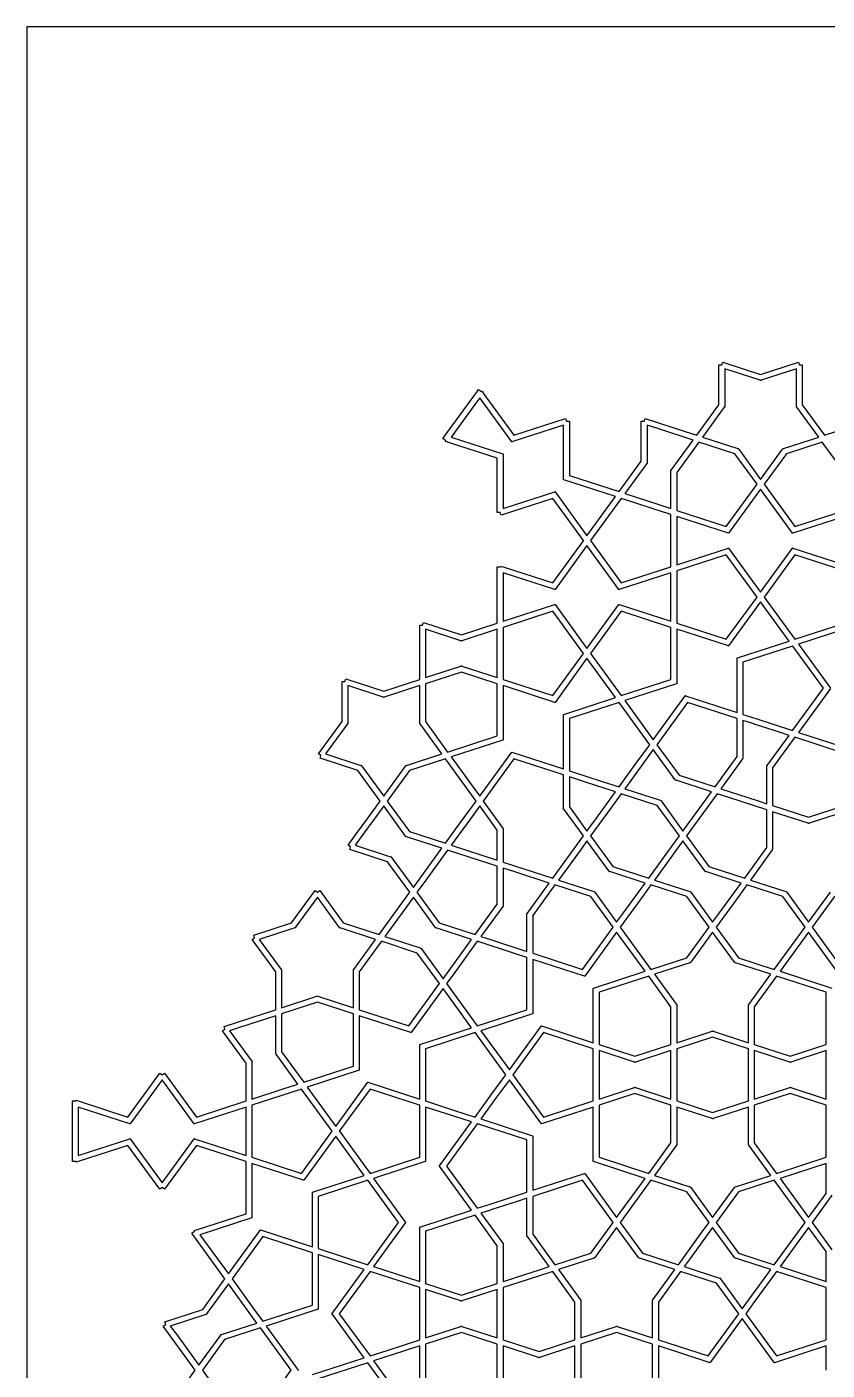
# Model space of a CAD drawing. Header units: millimetres. Extents: x -350 to 350, y -350 to 350.
# Drawn here: x -350 to -141.5, y 0 to 350 of the extents above; entities that cross this region are included whole.
import ezdxf

# ---------------------------------------------------------------- set-up
doc = ezdxf.new("R2010")
doc.units = ezdxf.units.MM
for name, color, linetype, true_color in [('canvas_boundary', 7, 'Continuous', 0x505050), ('strapwork_inner', 7, 'Continuous', 0xff8000), ('strapwork_outer', 7, 'Continuous', 0xff0000)]:
    doc.layers.add(name, color=color, linetype=linetype, true_color=true_color)

msp = doc.modelspace()

# ---------------------------------------------------------------- linework, layer by layer
at = {"layer": 'canvas_boundary'}
msp.add_lwpolyline([(-350, -350), (350, -350), (350, 350), (-350, 350)], close=True, dxfattribs=at)
at = {"layer": 'strapwork_inner', "true_color": 0xff8000}
for points in [[(-158.97, 257.84), (-159, 257.92), (-168.21, 260.92), (-168.21, 251.23), (-168.14, 251.17), (-168.21, 251.07), (-168.21, 250.95), (-168.3, 250.95), (-174, 243.11), (-164.78, 240.11), (-164.71, 240.17), (-164.64, 240.07), (-164.52, 240.03), (-164.55, 239.94), (-158.85, 232.1), (-153.15, 239.94), (-153.18, 240.03), (-153.07, 240.07), (-152.99, 240.17), (-152.92, 240.11), (-143.7, 243.11), (-149.4, 250.95), (-149.49, 250.95), (-149.49, 251.07), (-149.56, 251.17), (-149.49, 251.23), (-149.49, 260.92), (-158.71, 257.92), (-158.73, 257.84), (-158.85, 257.88)], [(-223.7, 241.86), (-232.03, 253.33), (-233.3, 251.58), (-239.45, 243.11), (-225.97, 238.73), (-225.94, 238.73), (-225.94, 238.72), (-225.93, 238.71), (-225.94, 238.68), (-225.94, 224.51), (-212.46, 228.89), (-212.43, 228.91), (-212.43, 228.9), (-212.42, 228.9), (-212.41, 228.87), (-204.08, 217.41), (-196.65, 227.63), (-210.13, 232.01), (-210.17, 232.01), (-210.17, 232.02), (-210.18, 232.02), (-210.17, 232.05), (-210.17, 246.22), (-223.64, 241.84), (-223.67, 241.82), (-223.68, 241.83), (-223.69, 241.83)], [(-188.53, 236.26), (-194.23, 228.41), (-185.85, 225.69), (-182.21, 224.51), (-182.21, 234.2), (-182.29, 234.26), (-182.21, 234.36), (-182.21, 234.48), (-182.12, 234.48), (-176.43, 242.32), (-185.91, 245.4), (-185.91, 245.4), (-188.44, 246.22), (-188.44, 236.53), (-188.37, 236.48), (-188.44, 236.38), (-188.44, 236.26)], [(-165.57, 238.79), (-174.93, 241.83), (-180.71, 233.87), (-180.71, 224.03), (-180.71, 224.02), (-167.78, 219.82), (-159.78, 230.83)], [(-149.93, 219.82), (-136.99, 224.02), (-136.99, 224.03), (-136.99, 233.87), (-142.78, 241.83), (-152.14, 238.79), (-157.92, 230.83)], [(-203.15, 216.13), (-195.15, 205.12), (-182.21, 209.33), (-182.21, 209.34), (-182.21, 222.93), (-185.21, 223.91), (-186.31, 224.26), (-192.16, 226.16), (-195.15, 227.14)], [(-212.46, 203.37), (-225.94, 207.75), (-225.94, 195.12), (-212.46, 199.5), (-212.43, 199.52), (-212.43, 199.51), (-212.42, 199.52), (-212.41, 199.49), (-204.08, 188.02), (-195.75, 199.48), (-195.74, 199.52), (-195.73, 199.51), (-195.72, 199.52), (-195.69, 199.5), (-182.21, 195.12), (-182.21, 207.75), (-195.69, 203.37), (-195.72, 203.35), (-195.73, 203.36), (-195.74, 203.36), (-195.75, 203.39), (-204.08, 214.86), (-212.41, 203.39), (-212.42, 203.36), (-212.43, 203.36), (-212.43, 203.35)], [(-180.71, 208.24), (-180.71, 208.23), (-180.71, 194.63), (-167.78, 190.43), (-159.78, 201.44), (-167.78, 212.44)], [(-136.99, 208.23), (-136.99, 208.24), (-149.93, 212.44), (-157.92, 201.44), (-149.93, 190.43), (-136.99, 194.63)], [(-167.2, 188.67), (-167.21, 188.66), (-167.23, 188.68), (-180.71, 193.06), (-180.71, 178.88), (-180.7, 178.85), (-180.71, 178.85), (-180.71, 178.84), (-180.75, 178.84), (-194.23, 174.46), (-186.8, 164.24), (-178.47, 175.71), (-178.46, 175.74), (-178.45, 175.74), (-178.45, 175.74), (-178.42, 175.73), (-164.94, 171.35), (-164.94, 185.52), (-164.95, 185.55), (-164.94, 185.55), (-164.94, 185.56), (-164.91, 185.56), (-151.43, 189.94), (-158.85, 200.16), (-167.18, 188.69), (-167.19, 188.66)], [(-225.94, 179.94), (-213, 175.74), (-205, 186.74), (-213, 197.75), (-225.94, 193.54), (-225.94, 183.09), (-225.94, 183.09)], [(-195.15, 175.74), (-182.21, 179.94), (-182.21, 193.53), (-182.21, 193.54), (-195.15, 197.75), (-203.15, 186.74), (-195.16, 175.74), (-195.16, 175.74)], [(-236.92, 189.98), (-236.95, 190.06), (-246.17, 193.06), (-246.17, 190.4), (-246.17, 190.4), (-246.17, 180.43), (-236.95, 183.42), (-236.92, 183.51), (-236.8, 183.47), (-236.69, 183.51), (-236.66, 183.42), (-227.44, 180.43), (-227.44, 190.4), (-227.44, 190.4), (-227.44, 193.06), (-236.66, 190.06), (-236.69, 189.98), (-236.8, 190.02)], [(-160.1, 169.77), (-150.5, 166.65), (-142.5, 177.66), (-150.49, 188.66), (-150.5, 188.67), (-163.44, 184.46), (-163.44, 170.86)], [(-212.46, 173.98), (-225.94, 178.36), (-225.94, 164.19), (-225.93, 164.16), (-225.94, 164.16), (-225.94, 164.15), (-225.97, 164.15), (-239.45, 159.77), (-233.75, 151.92), (-232.03, 149.55), (-223.7, 161.01), (-223.69, 161.04), (-223.68, 161.04), (-223.67, 161.05), (-223.64, 161.03), (-210.17, 156.65), (-210.17, 170.82), (-210.18, 170.86), (-210.17, 170.86), (-210.17, 170.87), (-210.13, 170.87), (-196.65, 175.25), (-204.08, 185.47), (-212.41, 174), (-212.42, 173.97), (-212.43, 173.97), (-212.43, 173.96)], [(-227.44, 165.25), (-227.44, 178.85), (-236.8, 181.89), (-246.17, 178.85), (-246.17, 169.01), (-240.38, 161.04)], [(-266.39, 178.36), (-266.39, 168.67), (-266.32, 168.62), (-266.39, 168.52), (-266.39, 168.4), (-266.48, 168.4), (-272.18, 160.55), (-262.96, 157.56), (-262.89, 157.61), (-262.81, 157.51), (-262.7, 157.47), (-262.72, 157.39), (-257.03, 149.55), (-251.33, 157.39), (-251.36, 157.47), (-251.24, 157.51), (-251.17, 157.61), (-251.1, 157.56), (-241.88, 160.55), (-247.58, 168.4), (-247.67, 168.4), (-247.67, 168.52), (-247.74, 168.62), (-247.67, 168.67), (-247.67, 178.36), (-256.88, 175.37), (-256.91, 175.28), (-257.03, 175.32), (-257.14, 175.28), (-257.17, 175.37)], [(-208.67, 169.77), (-208.67, 156.16), (-200.15, 153.4), (-195.73, 151.96), (-191.51, 157.77), (-187.73, 162.97), (-195.72, 173.96), (-195.72, 173.96), (-195.73, 173.97)], [(-164.94, 159.92), (-164.94, 169.77), (-177.88, 173.97), (-185.88, 162.97), (-180.09, 155), (-170.73, 151.96)], [(-160.91, 168.46), (-160.91, 168.46), (-163.44, 169.28), (-163.44, 159.59), (-163.37, 159.54), (-163.44, 159.44), (-163.44, 159.31), (-163.53, 159.31), (-169.23, 151.47), (-159.75, 148.39), (-159.75, 148.39), (-157.21, 147.57), (-157.21, 157.26), (-157.29, 157.31), (-157.21, 157.41), (-157.21, 157.54), (-157.12, 157.54), (-151.43, 165.38), (-153.96, 166.2), (-153.96, 166.2), (-160.56, 168.34)], [(-149.93, 164.89), (-155.71, 156.93), (-155.71, 147.08), (-146.35, 144.04), (-136.99, 147.08), (-136.99, 160.69)], [(-185.01, 148.48), (-184.94, 148.53), (-184.86, 148.43), (-184.75, 148.39), (-184.77, 148.31), (-179.08, 140.47), (-173.22, 148.53), (-173.22, 148.53), (-171.65, 150.68), (-180.87, 153.68), (-180.94, 153.63), (-181.02, 153.73), (-181.13, 153.76), (-181.11, 153.85), (-186.8, 161.69), (-188.37, 159.54), (-189.49, 158), (-192.66, 153.63), (-194.23, 151.47)], [(-232.95, 148.27), (-240.95, 159.28), (-250.31, 156.24), (-256.1, 148.27), (-250.31, 140.31), (-240.95, 137.27), (-238.22, 141.03)], [(-225.94, 141.34), (-225.94, 141.17), (-225.84, 141.03), (-225.94, 140.95), (-225.94, 132.39), (-222.94, 131.41), (-213, 128.18), (-211.15, 130.73), (-205, 139.19), (-210.04, 146.12), (-210.17, 146.12), (-210.17, 146.29), (-210.27, 146.43), (-210.17, 146.51), (-210.17, 155.07), (-223.1, 159.28), (-231.1, 148.27), (-231.09, 148.26), (-226.07, 141.34)], [(-208.67, 146.78), (-204.08, 140.47), (-201.63, 143.83), (-196.65, 150.68), (-204.71, 153.3), (-208.67, 154.59)], [(-188, 128.18), (-181.86, 136.64), (-180, 139.19), (-185.79, 147.15), (-195.15, 150.2), (-197.89, 146.43), (-203.15, 139.19), (-197.36, 131.23)], [(-170.15, 150.2), (-176.3, 141.74), (-176.3, 141.74), (-178.15, 139.19), (-172.36, 131.23), (-163, 128.18), (-157.21, 136.15), (-157.21, 145.99), (-167.16, 149.22), (-167.16, 149.22)], [(-257.03, 147), (-258.59, 144.84), (-258.8, 144.55), (-262.89, 138.93), (-264.45, 136.78), (-255.23, 133.78), (-255.16, 133.84), (-255.09, 133.74), (-254.97, 133.7), (-255, 133.61), (-249.3, 125.77), (-243.44, 133.84), (-243.44, 133.84), (-241.88, 135.99), (-251.1, 138.98), (-251.17, 138.93), (-251.24, 139.03), (-251.36, 139.07), (-251.33, 139.15)], [(-235.49, 135.49), (-227.44, 132.87), (-227.44, 140.68), (-232.03, 147), (-234.47, 143.63), (-239.45, 136.78)], [(-198.15, 129.9), (-198.22, 129.85), (-198.29, 129.95), (-198.41, 129.99), (-198.38, 130.07), (-204.08, 137.91), (-205.64, 135.76), (-211.5, 127.7), (-202.28, 124.7), (-202.21, 124.75), (-202.14, 124.65), (-202.02, 124.62), (-202.05, 124.53), (-196.35, 116.69), (-194.79, 118.84), (-194.79, 118.84), (-188.93, 126.91)], [(-177.02, 124.62), (-177.05, 124.53), (-171.35, 116.69), (-169.79, 118.84), (-169.79, 118.84), (-163.93, 126.91), (-173.15, 129.9), (-173.22, 129.85), (-173.29, 129.95), (-173.41, 129.99), (-173.38, 130.07), (-179.08, 137.91), (-184.94, 129.85), (-186.5, 127.7), (-177.28, 124.7), (-177.21, 124.75), (-177.14, 124.65)], [(-242.59, 116.53), (-233.23, 113.49), (-227.44, 121.45), (-227.44, 131.3), (-231.86, 132.73), (-240.38, 135.5), (-246.52, 127.04), (-246.52, 127.04), (-248.38, 124.5)], [(-225.94, 120.97), (-225.94, 120.84), (-226.03, 120.84), (-231.73, 113), (-229.19, 112.18), (-229.19, 112.18), (-219.71, 109.1), (-219.71, 118.79), (-219.79, 118.84), (-219.71, 118.94), (-219.71, 119.07), (-219.62, 119.07), (-213.93, 126.91), (-223.41, 129.99), (-225.94, 130.81), (-225.94, 121.12), (-225.87, 121.07)], [(-218.21, 108.61), (-205.28, 104.41), (-197.28, 115.41), (-197.28, 115.42), (-197.28, 115.42), (-203.07, 123.38), (-212.43, 126.42), (-218.21, 118.46)], [(-178.07, 107.45), (-172.28, 115.41), (-178.07, 123.38), (-187.43, 126.42), (-189.28, 123.87), (-189.28, 123.87), (-195.42, 115.41), (-187.43, 104.41)], [(-170.42, 115.41), (-164.64, 107.45), (-155.28, 104.41), (-147.28, 115.41), (-153.07, 123.38), (-162.43, 126.42), (-164.28, 123.87)], [(-145.42, 115.41), (-137.43, 104.41), (-124.49, 108.61), (-124.49, 118.45), (-130.28, 126.42), (-139.64, 123.38)], [(-274.19, 97.48), (-274.16, 97.4), (-264.94, 94.4), (-264.94, 104.1), (-265.01, 104.15), (-264.94, 104.25), (-264.94, 104.37), (-264.85, 104.37), (-259.15, 112.21), (-268.37, 115.21), (-268.44, 115.16), (-268.52, 115.25), (-268.63, 115.29), (-268.61, 115.38), (-274.3, 123.22), (-280, 115.38), (-279.97, 115.29), (-280.09, 115.25), (-280.16, 115.16), (-280.23, 115.21), (-289.45, 112.21), (-283.75, 104.37), (-283.67, 104.37), (-283.67, 104.25), (-283.59, 104.15), (-283.67, 104.1), (-283.67, 94.4), (-274.45, 97.4), (-274.42, 97.48), (-274.3, 97.45)], [(-247.25, 109.92), (-247.27, 109.84), (-241.58, 101.99), (-235.72, 110.06), (-235.72, 110.06), (-234.15, 112.21), (-243.37, 115.21), (-243.44, 115.16), (-243.52, 115.25), (-243.63, 115.29), (-243.61, 115.38), (-249.3, 123.22), (-250.87, 121.07), (-256.73, 113), (-247.51, 110.01), (-247.44, 110.06), (-247.36, 109.96)], [(-218.25, 92.82), (-231.73, 88.44), (-224.3, 78.22), (-215.97, 89.68), (-215.96, 89.72), (-215.95, 89.71), (-215.95, 89.72), (-215.92, 89.7), (-202.44, 85.32), (-202.44, 99.5), (-202.45, 99.53), (-202.44, 99.53), (-202.44, 99.54), (-202.41, 99.54), (-188.93, 103.92), (-196.35, 114.14), (-204.68, 102.67), (-204.69, 102.64), (-204.7, 102.64), (-204.71, 102.64), (-204.73, 102.65), (-218.21, 107.03), (-218.21, 92.86), (-218.2, 92.83), (-218.21, 92.83), (-218.21, 92.82)], [(-180.71, 95.01), (-180.71, 85.32), (-171.5, 88.32), (-171.47, 88.4), (-171.35, 88.36), (-171.23, 88.4), (-171.21, 88.32), (-161.99, 85.32), (-161.99, 95.01), (-162.06, 95.07), (-161.99, 95.17), (-161.99, 95.29), (-161.9, 95.29), (-156.2, 103.13), (-165.42, 106.13), (-165.49, 106.07), (-165.57, 106.17), (-165.68, 106.21), (-165.65, 106.3), (-171.35, 114.14), (-177.05, 106.3), (-177.02, 106.21), (-177.14, 106.17), (-177.21, 106.07), (-177.28, 106.13), (-186.5, 103.13), (-180.8, 95.29), (-180.71, 95.29), (-180.71, 95.17), (-180.64, 95.07)], [(-242.51, 100.73), (-248.29, 108.68), (-257.65, 111.73), (-263.44, 103.76), (-263.44, 93.92), (-250.5, 89.71), (-242.5, 100.72)], [(-238.8, 103.27), (-238.8, 103.27), (-240.65, 100.72), (-232.66, 89.72), (-232.66, 89.72), (-232.65, 89.71), (-219.71, 93.92), (-219.71, 107.52), (-222.71, 108.49), (-222.71, 108.49), (-232.65, 111.73)], [(-182.21, 84.83), (-182.21, 94.68), (-188, 102.64), (-200.94, 98.44), (-200.94, 84.83), (-191.58, 81.79)], [(-151.13, 81.79), (-141.76, 84.83), (-141.76, 98.44), (-154.7, 102.64), (-154.71, 102.64), (-154.71, 102.64), (-160.49, 94.68), (-160.49, 84.83)], [(-263.44, 92.34), (-263.44, 78.17), (-263.43, 78.14), (-263.44, 78.13), (-263.44, 78.12), (-263.47, 78.12), (-276.95, 73.74), (-269.53, 63.52), (-261.2, 74.99), (-261.19, 75.02), (-261.18, 75.02), (-261.17, 75.03), (-261.14, 75.01), (-247.67, 70.63), (-247.67, 84.8), (-247.68, 84.83), (-247.67, 84.83), (-247.67, 84.85), (-247.63, 84.85), (-234.15, 89.22), (-241.58, 99.44), (-249.91, 87.98), (-249.92, 87.95), (-249.93, 87.95), (-249.93, 87.94), (-249.96, 87.96)], [(-283.67, 82.98), (-277.88, 75.03), (-277.88, 75.02), (-264.94, 79.22), (-264.94, 92.83), (-274.3, 95.87), (-283.67, 92.83)], [(-279.38, 74.53), (-285.08, 82.37), (-285.17, 82.37), (-285.17, 82.49), (-285.24, 82.59), (-285.17, 82.65), (-285.17, 92.34), (-294.64, 89.26), (-294.64, 89.26), (-297.18, 88.44), (-291.48, 80.6), (-291.39, 80.6), (-291.39, 80.47), (-291.32, 80.37), (-291.39, 80.32), (-291.39, 70.63), (-283.22, 73.28)], [(-228.83, 71.98), (-225.23, 76.94), (-233.23, 87.95), (-246.17, 83.74), (-246.17, 70.14), (-238.6, 67.68), (-233.23, 65.94)], [(-215.38, 65.94), (-202.44, 70.14), (-202.44, 80.6), (-202.44, 83.74), (-215.38, 87.95), (-223.37, 76.95), (-223.38, 76.94), (-223.37, 76.93)], [(-180.71, 80.6), (-180.71, 73.29), (-180.71, 70.14), (-171.35, 67.1), (-161.99, 70.14), (-161.99, 73.29), (-161.99, 80.6), (-161.99, 83.74), (-171.35, 86.79), (-180.71, 83.74)], [(-191.72, 80.26), (-200.94, 83.26), (-200.94, 73.29), (-200.94, 73.29), (-200.94, 70.63), (-191.72, 73.62), (-191.69, 73.71), (-191.58, 73.67), (-191.46, 73.71), (-191.43, 73.62), (-182.21, 70.63), (-182.21, 73.29), (-182.21, 80.6), (-182.21, 83.26), (-191.43, 80.26), (-191.46, 80.18), (-191.58, 80.22), (-191.69, 80.18)], [(-160.49, 70.63), (-151.27, 73.62), (-151.24, 73.71), (-151.13, 73.67), (-151.01, 73.71), (-150.98, 73.62), (-141.76, 70.63), (-141.76, 73.29), (-141.76, 80.6), (-141.76, 83.26), (-150.98, 80.26), (-151.01, 80.18), (-151.13, 80.22), (-151.24, 80.18), (-151.27, 80.26), (-160.49, 83.26), (-160.49, 80.6), (-160.49, 73.29)], [(-323.1, 60.32), (-323.09, 60.33), (-323.08, 60.3), (-314.75, 48.83), (-306.42, 60.3), (-306.41, 60.33), (-306.4, 60.32), (-306.4, 60.33), (-306.37, 60.31), (-292.89, 55.93), (-292.89, 68.56), (-306.37, 64.18), (-306.4, 64.16), (-306.4, 64.17), (-306.41, 64.17), (-306.42, 64.2), (-314.75, 75.67), (-323.08, 64.2), (-323.09, 64.17), (-323.1, 64.17), (-323.11, 64.16), (-323.14, 64.18), (-336.62, 68.56), (-336.62, 55.93), (-323.14, 60.31), (-323.11, 60.33)], [(-215.97, 64.2), (-224.3, 75.67), (-227.62, 71.1), (-231.73, 65.45), (-218.25, 61.07), (-218.21, 61.07), (-218.21, 61.06), (-218.2, 61.05), (-218.21, 61.02), (-218.21, 46.85), (-204.73, 51.23), (-204.71, 51.25), (-204.7, 51.24), (-204.69, 51.24), (-204.68, 51.22), (-196.35, 39.75), (-188.93, 49.97), (-202.41, 54.35), (-202.44, 54.35), (-202.44, 54.36), (-202.45, 54.36), (-202.44, 54.39), (-202.44, 68.56), (-215.92, 64.18), (-215.95, 64.16), (-215.95, 64.17), (-215.96, 64.17)], [(-278.45, 51.24), (-270.45, 62.25), (-278.45, 73.25), (-281.45, 72.28), (-281.45, 72.28), (-291.39, 69.05), (-291.39, 55.45)], [(-260.6, 51.24), (-247.67, 55.45), (-247.67, 69.05), (-247.68, 69.05), (-247.68, 69.05), (-260.6, 73.25), (-268.6, 62.25), (-268.59, 62.24), (-268.59, 62.24)], [(-182.21, 59.21), (-182.21, 69.05), (-191.58, 72.09), (-200.94, 69.05), (-200.94, 55.45), (-188, 51.24)], [(-141.76, 55.45), (-141.76, 69.05), (-151.13, 72.09), (-160.49, 69.05), (-160.49, 59.21), (-154.7, 51.24)], [(-251.35, 38.44), (-259.68, 26.98), (-247.67, 23.08), (-247.67, 37.25), (-247.68, 37.28), (-247.67, 37.28), (-247.67, 37.29), (-247.63, 37.29), (-234.15, 41.67), (-242.48, 53.14), (-242.51, 53.16), (-242.5, 53.17), (-242.51, 53.17), (-242.48, 53.19), (-234.15, 64.66), (-238.75, 66.15), (-246.17, 68.56), (-246.17, 54.39), (-246.16, 54.36), (-246.17, 54.36), (-246.17, 54.35), (-246.2, 54.35), (-259.68, 49.97), (-251.35, 38.5), (-251.32, 38.48), (-251.33, 38.47), (-251.32, 38.46)], [(-177.28, 47.76), (-177.21, 47.81), (-177.14, 47.71), (-177.02, 47.67), (-177.05, 47.59), (-171.35, 39.75), (-165.65, 47.59), (-165.68, 47.67), (-165.57, 47.71), (-165.49, 47.81), (-165.42, 47.76), (-156.2, 50.75), (-161.9, 58.6), (-161.99, 58.6), (-161.99, 58.72), (-162.06, 58.82), (-161.99, 58.87), (-161.99, 68.56), (-171.21, 65.57), (-171.23, 65.48), (-171.35, 65.52), (-171.47, 65.48), (-171.5, 65.57), (-180.71, 68.56), (-180.71, 58.87), (-180.64, 58.82), (-180.71, 58.72), (-180.71, 58.6), (-180.8, 58.6), (-186.5, 50.75)], [(-232.65, 42.16), (-229.31, 43.25), (-219.71, 46.36), (-219.71, 59.97), (-232.64, 64.17), (-232.65, 64.17), (-240.65, 53.17)], [(-291.39, 39.66), (-291.39, 39.65), (-291.42, 39.65), (-304.9, 35.27), (-297.48, 25.05), (-289.15, 36.52), (-289.14, 36.55), (-289.13, 36.55), (-289.12, 36.56), (-289.1, 36.54), (-275.62, 32.16), (-275.62, 46.33), (-275.63, 46.36), (-275.62, 46.36), (-275.62, 46.37), (-275.58, 46.37), (-262.1, 50.75), (-269.53, 60.97), (-277.86, 49.51), (-277.87, 49.47), (-277.88, 49.48), (-277.88, 49.47), (-277.91, 49.49), (-291.39, 53.87), (-291.39, 39.69), (-291.38, 39.66)], [(-141.76, 53.87), (-153.78, 49.97), (-146.35, 39.75), (-141.76, 46.06)], [(-261.19, 27.47), (-261.19, 27.47), (-261.18, 27.47), (-253.18, 38.47), (-261.17, 49.47), (-261.17, 49.47), (-261.18, 49.48), (-274.12, 45.27), (-274.12, 31.67)], [(-197.28, 38.47), (-205.28, 49.48), (-218.21, 45.27), (-218.21, 35.43), (-212.43, 27.47), (-203.07, 30.51)], [(-174.13, 35.92), (-172.28, 38.47), (-178.07, 46.44), (-187.43, 49.48), (-195.42, 38.47), (-189.64, 30.51), (-180.28, 27.47), (-174.13, 35.92)], [(-164.64, 30.51), (-155.28, 27.46), (-147.28, 38.47), (-155.28, 49.48), (-164.64, 46.44), (-170.42, 38.47)], [(-219.71, 35.09), (-219.71, 44.79), (-222.25, 43.96), (-222.25, 43.96), (-228.85, 41.82), (-229.19, 41.71), (-229.19, 41.71), (-231.73, 40.88), (-226.03, 33.04), (-225.94, 33.04), (-225.94, 32.92), (-225.87, 32.82), (-225.94, 32.77), (-225.94, 23.08), (-223.41, 23.9), (-222.44, 24.21), (-216.46, 26.16), (-216.46, 26.16), (-213.93, 26.98), (-219.62, 34.82), (-219.71, 34.82), (-219.71, 34.94), (-219.79, 35.04)], [(-227.44, 22.59), (-227.44, 32.43), (-233.23, 40.4), (-246.17, 36.19), (-246.17, 22.59), (-236.8, 19.55)], [(-190.65, 29.35), (-196.35, 37.2), (-202.05, 29.35), (-202.02, 29.27), (-202.14, 29.23), (-202.21, 29.13), (-202.28, 29.18), (-211.5, 26.19), (-205.8, 18.35), (-205.71, 18.35), (-205.71, 18.22), (-205.64, 18.13), (-205.71, 18.07), (-205.71, 8.38), (-196.5, 11.38), (-196.47, 11.46), (-196.35, 11.42), (-196.23, 11.46), (-196.21, 11.38), (-186.99, 8.38), (-186.99, 18.07), (-187.06, 18.13), (-186.99, 18.22), (-186.99, 18.35), (-186.9, 18.35), (-181.2, 26.19), (-190.42, 29.18), (-190.49, 29.13), (-190.57, 29.23), (-190.68, 29.27)], [(-165.42, 29.18), (-165.49, 29.13), (-165.57, 29.23), (-165.68, 29.27), (-165.65, 29.35), (-171.35, 37.2), (-177.21, 29.13), (-177.21, 29.13), (-178.78, 26.98), (-169.56, 23.98), (-169.49, 24.04), (-169.41, 23.94), (-169.3, 23.9), (-169.32, 23.81), (-163.63, 15.97), (-157.77, 24.04), (-157.77, 24.04), (-156.2, 26.19)], [(-146.35, 37.2), (-153.78, 26.98), (-141.76, 23.07), (-141.76, 30.88)], [(-290.41, 15.32), (-288.56, 12.77), (-275.62, 16.97), (-275.62, 30.58), (-288.56, 34.78), (-296.55, 23.78), (-290.41, 15.32)], [(-256.18, 5.13), (-256.18, 5.13), (-247.67, 7.89), (-247.67, 11.04), (-247.67, 18.35), (-247.67, 21.5), (-260.59, 25.7), (-260.59, 25.7), (-260.6, 25.7), (-268.6, 14.7), (-260.6, 3.69)], [(-225.94, 7.89), (-216.58, 4.85), (-207.21, 7.89), (-207.21, 17.74), (-213, 25.7), (-219.7, 23.53), (-225.94, 21.5), (-225.94, 18.35), (-225.94, 11.04)], [(-170.34, 22.66), (-179.7, 25.7), (-185.49, 17.74), (-185.49, 7.9), (-185.49, 7.89), (-172.55, 3.69), (-164.55, 14.7)], [(-162.7, 14.7), (-154.7, 3.69), (-141.76, 7.89), (-141.76, 21.5), (-154.7, 25.7), (-160.85, 17.24), (-160.85, 17.24)], [(-299.42, 9.24), (-299.35, 9.34), (-299.27, 9.29), (-290.06, 12.28), (-295.91, 20.35), (-295.91, 20.35), (-297.48, 22.5), (-303.18, 14.66), (-303.15, 14.57), (-303.27, 14.54), (-303.34, 14.44), (-303.41, 14.49), (-312.63, 11.49), (-311.06, 9.34), (-311.06, 9.34), (-305.2, 1.28), (-299.51, 9.12), (-299.54, 9.2)], [(-227.44, 18.35), (-227.44, 21.01), (-236.66, 18.02), (-236.69, 17.93), (-236.8, 17.97), (-236.92, 17.93), (-236.95, 18.02), (-246.17, 21.01), (-246.17, 18.35), (-246.17, 11.04), (-246.17, 8.38), (-236.95, 11.38), (-236.92, 11.46), (-236.8, 11.42), (-236.69, 11.46), (-236.66, 11.38), (-227.44, 8.38), (-227.44, 11.04)], [(-298.49, 7.97), (-304.28, 0), (-298.49, -7.96), (-289.13, -11.01), (-281.13, 0), (-289.13, 11.01)], [(-236.8, 9.85), (-246.17, 6.8), (-246.17, 2.15), (-246.17, -2.15), (-246.17, -6.8), (-236.8, -9.84), (-227.44, -6.8), (-227.44, -3.65), (-227.44, 3.65), (-227.44, 6.8)], [(-196.35, 9.85), (-205.71, 6.8), (-205.71, 3.65), (-205.71, 3.65), (-205.71, -6.8), (-196.35, -9.84), (-186.99, -6.8), (-186.99, 6.8)], [(-247.67, -2.15), (-247.67, 2.15), (-247.67, 6.32), (-251.62, 5.03), (-251.62, 5.03), (-259.68, 2.41), (-255.09, -3.9), (-247.67, -6.31)], [(-216.72, 3.32), (-225.94, 6.32), (-225.94, 3.65), (-225.94, -3.65), (-225.94, -6.31), (-216.72, -3.32), (-216.69, -3.23), (-216.58, -3.27), (-216.46, -3.23), (-216.43, -3.32), (-207.21, -6.31), (-207.21, -3.65), (-207.21, 6.32), (-216.43, 3.32), (-216.46, 3.24), (-216.58, 3.27), (-216.69, 3.24)], [(-261.18, 1.93), (-274.12, -2.28), (-274.12, -15.88), (-265.97, -18.53), (-265.87, -18.46), (-265.77, -18.6), (-265.6, -18.65), (-265.64, -18.77), (-260.6, -25.7), (-250.66, -22.47), (-250.66, -22.47), (-247.67, -21.5), (-247.67, -18.35), (-247.67, -11.04), (-247.67, -7.89), (-255.81, -5.24), (-255.91, -5.32), (-256.02, -5.18), (-256.18, -5.12), (-256.14, -5)]]:
    msp.add_lwpolyline(points, close=True, dxfattribs=at)
for points in [[(-136.99, 222.45), (-150.47, 218.07), (-150.49, 218.05), (-150.5, 218.06), (-150.51, 218.05), (-150.52, 218.08), (-158.85, 229.55), (-167.18, 218.08), (-167.19, 218.05), (-167.2, 218.06), (-167.21, 218.05), (-167.23, 218.07), (-180.71, 222.45), (-180.71, 209.82), (-167.23, 214.2), (-167.21, 214.22), (-167.2, 214.21), (-167.19, 214.21), (-167.18, 214.18), (-158.85, 202.71), (-150.52, 214.18), (-150.51, 214.21), (-150.5, 214.21), (-150.49, 214.22), (-150.47, 214.2), (-136.99, 209.82)], [(-136.99, 193.06), (-149, 189.15), (-140.67, 177.69)], [(-140.67, 177.63), (-149, 166.17), (-135.52, 161.79)], [(-136.99, 145.5), (-146.21, 142.51), (-146.23, 142.42), (-146.35, 142.46), (-146.47, 142.42), (-146.5, 142.51), (-155.71, 145.5), (-155.71, 135.81), (-155.64, 135.76), (-155.71, 135.66), (-155.71, 135.54), (-155.8, 135.54), (-161.5, 127.7), (-152.28, 124.7), (-152.21, 124.75), (-152.14, 124.65), (-152.02, 124.62), (-152.05, 124.53), (-146.35, 116.69), (-140.65, 124.53)], [(-138.02, 102.67), (-146.35, 114.14), (-153.78, 103.92), (-140.3, 99.54)], [(-140.28, 45.56), (-145.42, 38.47), (-140.28, 31.38)], [(-275.58, -1.18), (-262.1, 3.2), (-270.44, 14.67), (-270.46, 14.69), (-270.46, 14.7), (-270.46, 14.7), (-270.43, 14.72), (-262.1, 26.19), (-274.12, 30.09), (-274.12, 15.92), (-274.11, 15.89), (-274.12, 15.88), (-274.12, 15.87), (-274.15, 15.87), (-287.63, 11.49), (-279.3, 0.03), (-279.27, 0.01), (-279.28, 0), (-279.27, -0.01)], [(-141.76, 0), (-141.76, 6.32), (-155.24, 1.94), (-155.27, 1.92), (-155.28, 1.92), (-155.29, 1.92), (-155.29, 1.95), (-163.63, 13.42), (-171.96, 1.95), (-171.97, 1.92), (-171.98, 1.93), (-171.98, 1.92), (-172.01, 1.94), (-185.49, 6.32), (-185.49, -6.31)]]:
    msp.add_lwpolyline(points, dxfattribs=at)
at = {"layer": 'strapwork_outer', "true_color": 0xff0000}
msp.add_lwpolyline([(-311.92, -7.96), (-306.13, 0), (-307.98, 2.55), (-307.98, 2.55), (-314.45, 11.45), (-313.84, 11.89), (-314.07, 12.6), (-304.19, 15.81), (-298.41, 23.78), (-307.05, 35.67), (-306.3, 36.22), (-306.35, 36.38), (-305.86, 36.54), (-305.84, 36.56), (-305.83, 36.55), (-292.89, 40.75), (-292.89, 54.35), (-292.89, 54.36), (-305.83, 58.56), (-314.15, 47.11), (-314.75, 47.55), (-315.36, 47.11), (-323.68, 58.56), (-336.62, 54.36), (-336.62, 54.35), (-336.65, 54.35), (-337.13, 54.19), (-337.19, 54.35), (-338.12, 54.35), (-338.12, 54.9), (-338.12, 69.6), (-338.12, 70.15), (-337.19, 70.15), (-337.13, 70.31), (-336.65, 70.15), (-336.62, 70.15), (-336.62, 70.14), (-323.68, 65.94), (-315.36, 77.38), (-314.75, 76.94), (-314.15, 77.38), (-305.83, 65.94), (-292.89, 70.14), (-292.89, 70.15), (-292.89, 70.15), (-292.89, 79.98), (-299, 88.39), (-298.39, 88.83), (-298.62, 89.54), (-288.16, 92.94), (-288.16, 92.94), (-285.17, 93.92), (-285.17, 103.76), (-291.27, 112.17), (-290.67, 112.61), (-290.9, 113.32), (-281.02, 116.53), (-274.91, 124.94), (-274.3, 124.5), (-273.7, 124.94), (-267.59, 116.53), (-258.23, 113.49), (-256.37, 116.04), (-256.37, 116.04), (-250.23, 124.5), (-256.02, 132.46), (-265.9, 135.67), (-265.67, 136.38), (-266.27, 136.82), (-264.1, 139.81), (-261.19, 143.82), (-259.81, 145.72), (-257.95, 148.27), (-263.74, 156.24), (-273.62, 159.45), (-273.39, 160.16), (-274, 160.6), (-267.89, 169.01), (-267.89, 179.4), (-267.14, 179.4), (-266.91, 180.11), (-257.03, 176.9), (-247.67, 179.94), (-247.67, 183.09), (-247.67, 183.09), (-247.67, 194.09), (-246.92, 194.09), (-246.68, 194.8), (-236.8, 191.59), (-227.44, 194.63), (-227.44, 209.34), (-226.51, 209.34), (-226.46, 209.5), (-225.97, 209.34), (-225.94, 209.34), (-225.94, 209.33), (-213, 205.12), (-205.01, 216.12), (-205.01, 216.12), (-205, 216.13), (-213, 227.14), (-226.46, 222.77), (-226.69, 223.48), (-227.44, 223.48), (-227.44, 237.63), (-240.38, 241.83), (-240.38, 241.82), (-240.41, 241.84), (-240.9, 242), (-240.85, 242.16), (-241.6, 242.71), (-232.63, 255.04), (-232.31, 255.49), (-231.56, 254.95), (-231.42, 255.04), (-231.12, 254.63), (-231.09, 254.61), (-231.1, 254.6), (-223.1, 243.6), (-209.65, 247.97), (-209.42, 247.26), (-208.67, 247.26), (-208.67, 233.11), (-195.73, 228.9), (-195.72, 228.91), (-195.72, 228.91), (-189.94, 236.87), (-189.94, 247.26), (-189.19, 247.26), (-188.96, 247.97), (-178.5, 244.57), (-178.5, 244.57), (-175.5, 243.6), (-169.71, 251.56), (-169.71, 261.95), (-168.96, 261.95), (-168.73, 262.66), (-158.85, 259.45), (-148.97, 262.66), (-148.74, 261.95), (-147.99, 261.95), (-147.99, 251.56), (-142.2, 243.6), (-139.21, 244.57)], dxfattribs=at)

doc.saveas('drawing.dxf')
